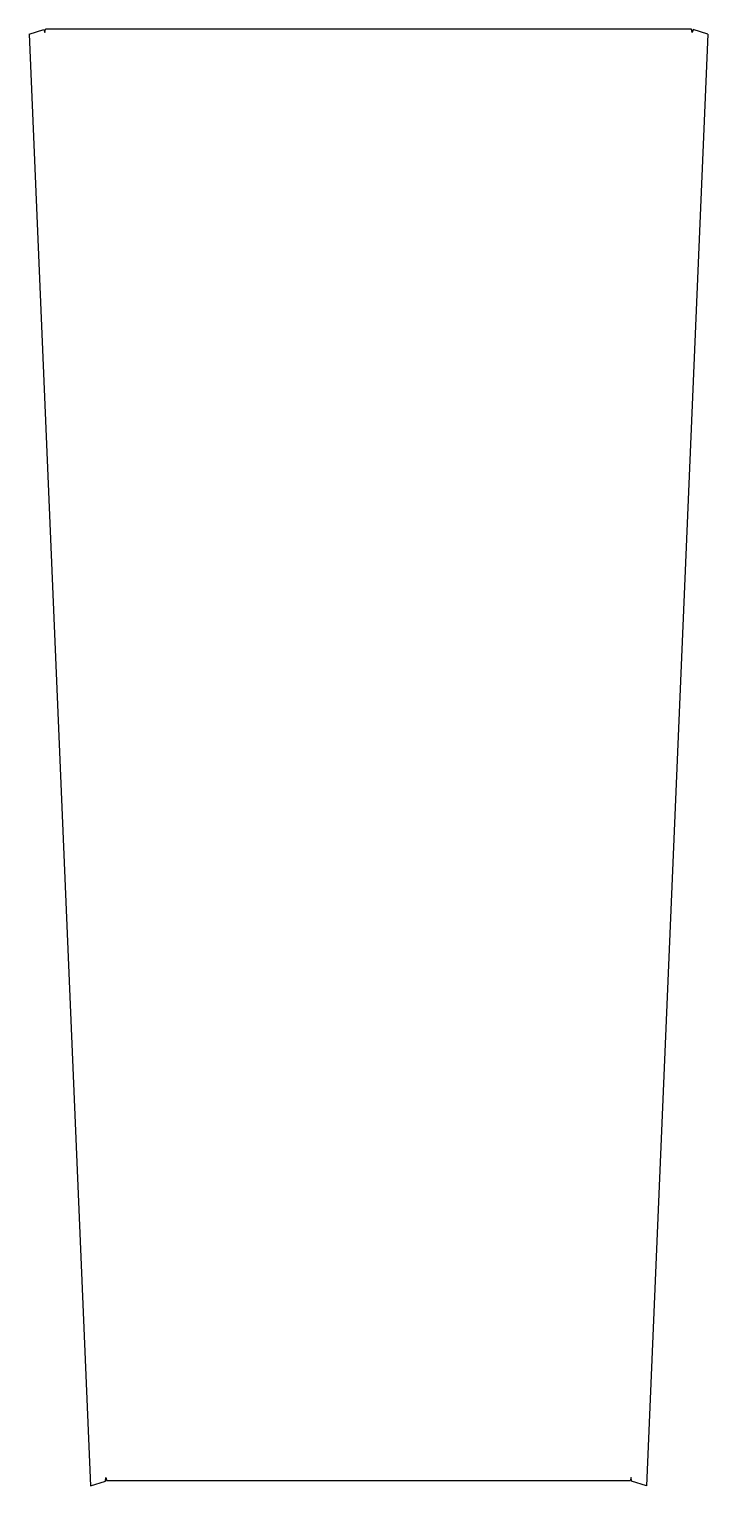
# Model space of a CAD drawing. Extents: x -835 to 835, y 3580 to 7167.
import ezdxf

# ---------------------------------------------------------------- set-up
doc = ezdxf.new("R2010")
doc.units = 0
doc.layers.get('0').update_dxf_attribs({"linetype": 'CONTINUOUS'})

msp = doc.modelspace()

# ---------------------------------------------------------------- linework, layer by layer
for p, q in [((-835.4, 7154.4), (-799.2, 7165.9)), ((-835.4, 7154.4), (-684, 3580.4)), ((-799.2, 7165.9), (-796.9, 7158.8)), ((-796.9, 7158.8), (-795.3, 7166.7)), ((795.3, 7166.7), (-795.3, 7166.7)), ((835.4, 7154.4), (684, 3580.4)), ((796.9, 7158.8), (795.3, 7166.7)), ((799.2, 7165.9), (796.9, 7158.8)), ((835.4, 7154.4), (799.2, 7165.9)), ((-684, 3580.4), (-647.8, 3591.8)), ((-647.8, 3591.8), (-646.2, 3600.8)), ((-646.2, 3600.8), (-643.9, 3592.7)), ((643.9, 3592.7), (-643.9, 3592.7)), ((646.2, 3600.8), (643.9, 3592.7)), ((647.8, 3591.8), (646.2, 3600.8)), ((684, 3580.4), (647.8, 3591.8))]:
    msp.add_line(p, q)

doc.saveas('drawing.dxf')
